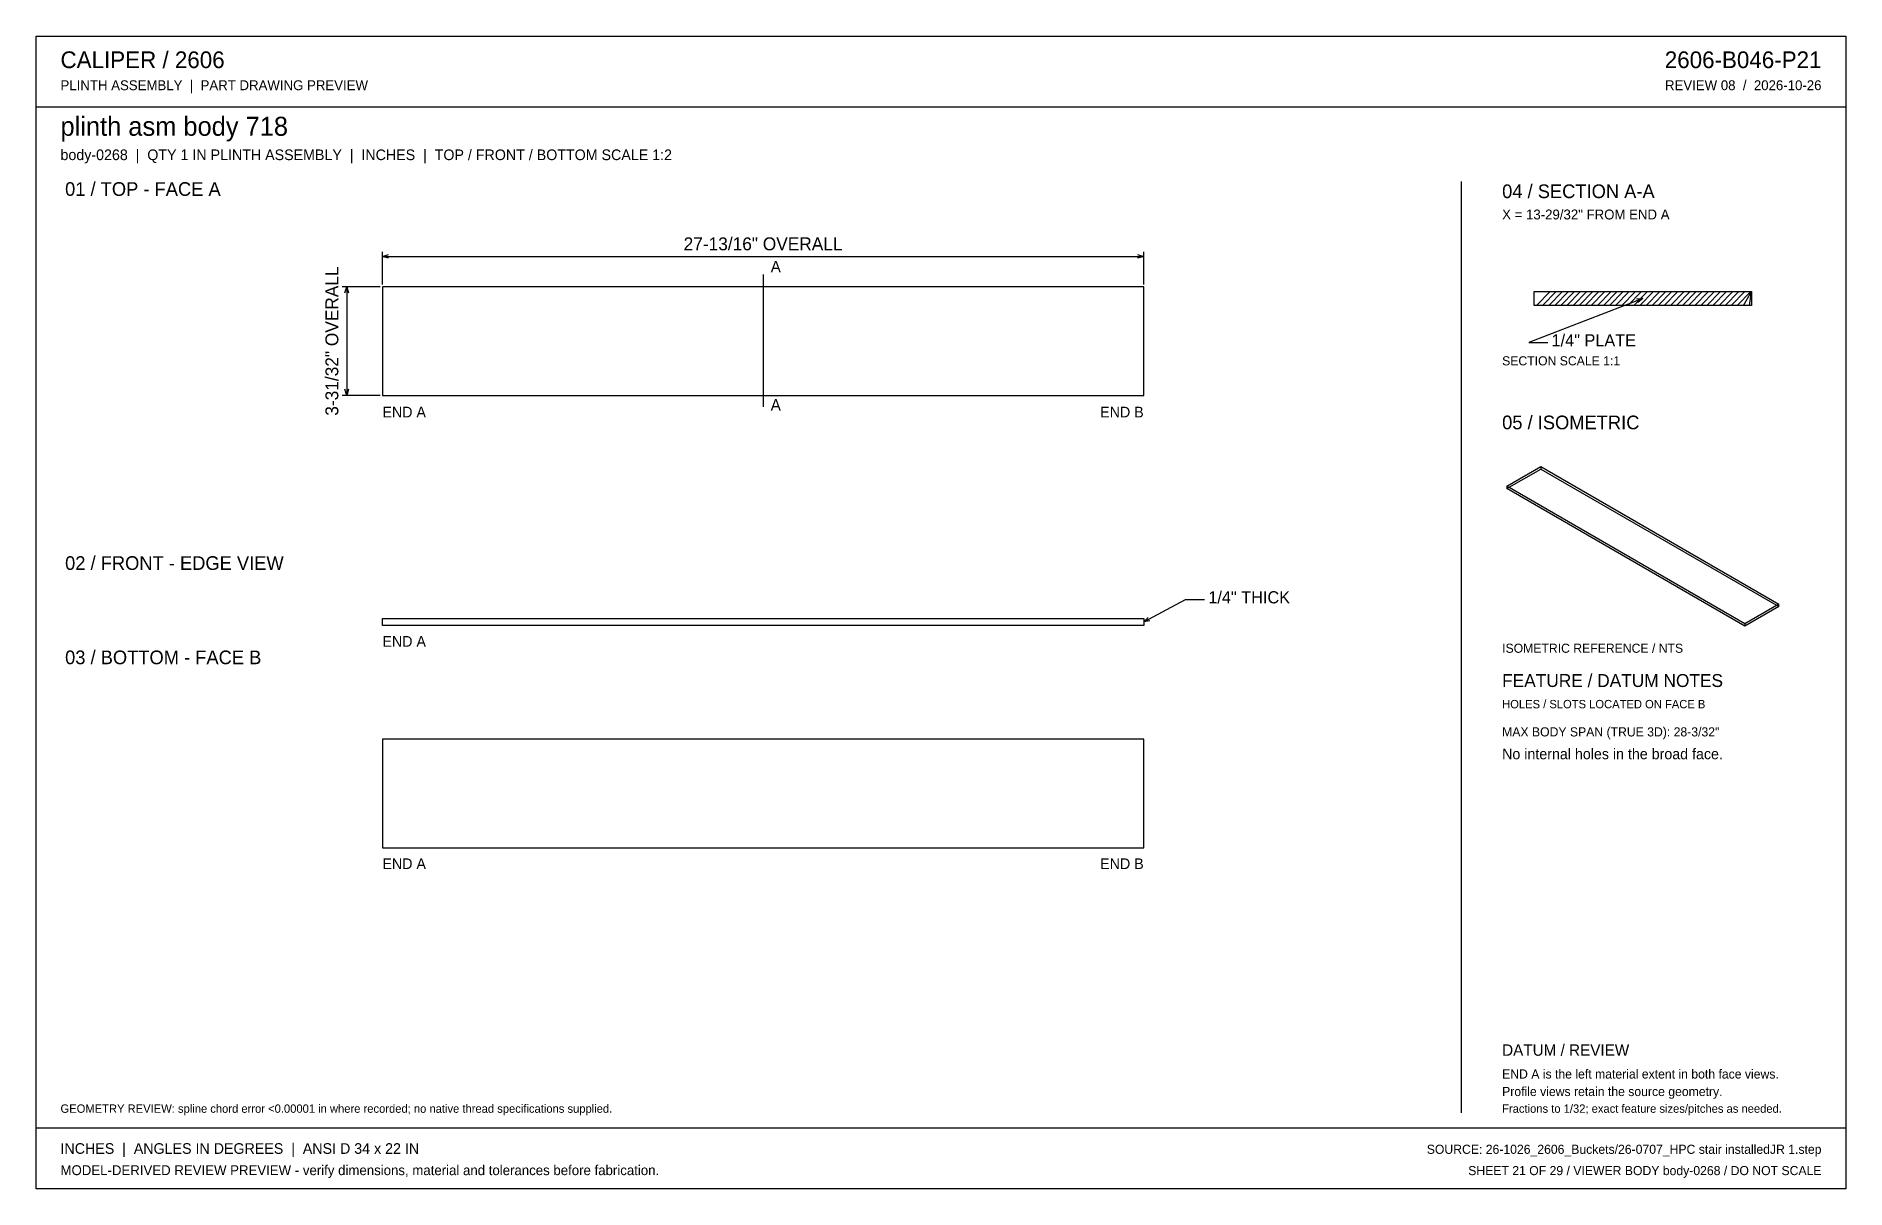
# Model space of a CAD drawing. Header units: inches. Extents: x 0.9 to 67.1, y 0.9 to 43.1.
import ezdxf
from ezdxf.enums import TextEntityAlignment as Align

# ---------------------------------------------------------------- set-up
doc = ezdxf.new("R2010")
doc.units = ezdxf.units.IN
doc.header["$MEASUREMENT"] = 0

msp = doc.modelspace()

# ---------------------------------------------------------------- linework, layer by layer
at = {"layer": 'ANNOTATION'}
for p, q in [((13.594, 33.983), (13.594, 35.177)), ((13.594, 35.011), (13.816, 35.08)), ((41.184, 35.08), (41.406, 35.011)), ((41.406, 33.983), (41.406, 35.177)), ((13.594, 35.011), (41.406, 35.011)), ((13.816, 34.941), (13.594, 35.011)), ((41.406, 35.011), (41.184, 34.941)), ((13.51, 33.9), (12.122, 33.9)), ((12.219, 33.677), (12.288, 33.9)), ((12.288, 33.9), (12.288, 29.934)), ((12.288, 33.9), (12.358, 33.677)), ((27.5, 34.344), (27.5, 29.517)), ((59.639, 33.472), (55.472, 31.861)), ((59.407, 33.457), (59.639, 33.472)), ((59.639, 33.472), (59.457, 33.327)), ((55.472, 31.861), (56.167, 31.861)), ((13.51, 29.934), (12.122, 29.934)), ((12.288, 29.934), (12.219, 30.156)), ((12.358, 30.156), (12.288, 29.934)), ((41.406, 21.653), (42.934, 22.472)), ((41.406, 21.653), (41.569, 21.819)), ((42.934, 22.472), (43.628, 22.472)), ((41.635, 21.697), (41.406, 21.653))]:
    msp.add_line(p, q, dxfattribs=at)
at = {"layer": 'OUTLINE'}
for p, q in [((0.944, 43.056), (67.056, 43.056)), ((0.944, 0.944), (0.944, 43.056)), ((67.056, 43.056), (67.056, 0.944)), ((0.944, 40.472), (67.056, 40.472)), ((53, 37.75), (53, 3.722)), ((41.406, 33.9), (13.594, 33.9)), ((13.594, 33.9), (13.594, 29.934)), ((41.406, 29.934), (41.406, 33.9)), ((55.673, 33.722), (63.605, 33.722)), ((55.673, 33.222), (55.673, 33.722)), ((55.756, 33.222), (56.256, 33.722)), ((55.979, 33.222), (56.479, 33.722)), ((56.201, 33.222), (56.701, 33.722)), ((56.423, 33.222), (56.923, 33.722)), ((56.645, 33.222), (57.145, 33.722)), ((56.867, 33.222), (57.367, 33.722)), ((57.09, 33.222), (57.59, 33.722)), ((57.312, 33.222), (57.812, 33.722)), ((57.534, 33.222), (58.034, 33.722)), ((57.756, 33.222), (58.256, 33.722)), ((57.979, 33.222), (58.479, 33.722)), ((58.201, 33.222), (58.701, 33.722)), ((58.423, 33.222), (58.923, 33.722)), ((58.645, 33.222), (59.145, 33.722)), ((58.867, 33.222), (59.367, 33.722)), ((59.09, 33.222), (59.59, 33.722)), ((59.312, 33.222), (59.812, 33.722)), ((59.534, 33.222), (60.034, 33.722)), ((59.756, 33.222), (60.256, 33.722)), ((59.979, 33.222), (60.479, 33.722)), ((60.201, 33.222), (60.701, 33.722)), ((60.423, 33.222), (60.923, 33.722)), ((60.645, 33.222), (61.145, 33.722)), ((60.867, 33.222), (61.367, 33.722)), ((61.09, 33.222), (61.59, 33.722)), ((61.312, 33.222), (61.812, 33.722)), ((61.534, 33.222), (62.034, 33.722)), ((61.756, 33.222), (62.256, 33.722)), ((61.979, 33.222), (62.479, 33.722)), ((62.201, 33.222), (62.701, 33.722)), ((62.423, 33.222), (62.923, 33.722)), ((62.645, 33.222), (63.145, 33.722)), ((62.867, 33.222), (63.367, 33.722)), ((63.09, 33.222), (63.59, 33.722)), ((63.312, 33.222), (63.605, 33.722)), ((63.534, 33.222), (63.605, 33.722)), ((63.605, 33.722), (63.605, 33.222)), ((63.605, 33.222), (55.673, 33.222)), ((13.594, 29.934), (41.406, 29.934)), ((54.667, 26.616), (55.908, 27.333)), ((54.667, 26.526), (55.908, 27.242)), ((55.908, 27.333), (55.908, 27.242)), ((55.908, 27.333), (64.611, 22.308)), ((55.908, 27.242), (64.611, 22.217)), ((63.37, 21.591), (54.667, 26.616)), ((54.667, 26.616), (54.667, 26.526)), ((63.37, 21.501), (54.667, 26.526)), ((64.611, 22.308), (63.37, 21.591)), ((64.611, 22.217), (63.37, 21.501)), ((64.611, 22.217), (64.611, 22.308)), ((13.594, 21.778), (41.406, 21.778)), ((13.594, 21.528), (13.594, 21.778)), ((41.406, 21.528), (13.594, 21.528)), ((41.406, 21.778), (41.406, 21.528)), ((63.37, 21.591), (63.37, 21.501)), ((41.406, 17.372), (13.594, 17.372)), ((13.594, 17.372), (13.594, 13.406)), ((41.406, 13.406), (41.406, 17.372)), ((13.594, 13.406), (41.406, 13.406)), ((0.944, 3.167), (67.056, 3.167)), ((67.056, 0.944), (0.944, 0.944))]:
    msp.add_line(p, q, dxfattribs=at)

# ---------------------------------------------------------------- texts
at = {"layer": 'ANNOTATION'}
for s, height, p in [('CALIPER / 2606', 0.61111, (1.833, 41.889)), ('PLINTH ASSEMBLY  |  PART DRAWING PREVIEW', 0.36111, (1.833, 41.083)), ('plinth asm body 718', 0.69444, (1.833, 39.417)), ('body-0268  |  QTY 1 IN PLINTH ASSEMBLY  |  INCHES  |  TOP / FRONT / BOTTOM SCALE 1:2', 0.38889, (1.833, 38.528)), ('01 / TOP - FACE A', 0.5, (2, 37.222)), ('04 / SECTION A-A', 0.5, (54.5, 37.139)), ('X = 13-29/32" FROM END A', 0.36111, (54.5, 36.361)), ('A', 0.417, (27.778, 34.427)), ('1/4" PLATE', 0.4444, (56.306, 31.722)), ('SECTION SCALE 1:1', 0.33333, (54.5, 31.028)), ('A', 0.417, (27.778, 29.378)), ('END A', 0.3889, (13.594, 29.128)), ('05 / ISOMETRIC', 0.5, (54.5, 28.694)), ('02 / FRONT - EDGE VIEW', 0.5, (2, 23.556)), ('1/4" THICK', 0.4444, (43.767, 22.333)), ('03 / BOTTOM - FACE B', 0.5, (2, 20.111)), ('END A', 0.3889, (13.594, 20.75)), ('ISOMETRIC REFERENCE / NTS', 0.33333, (54.5, 20.528)), ('FEATURE / DATUM NOTES', 0.47222, (54.5, 19.278)), ('HOLES / SLOTS LOCATED ON FACE B', 0.30556, (54.5, 18.5)), ('MAX BODY SPAN (TRUE 3D): 28-3/32"', 0.33333, (54.5, 17.472)), ('No internal holes in the broad face.', 0.38889, (54.5, 16.639)), ('END A', 0.3889, (13.594, 12.628)), ('DATUM / REVIEW', 0.41667, (54.5, 5.806)), ('END A is the left material extent in both face views.', 0.33333, (54.5, 4.972)), ('Profile views retain the source geometry.', 0.33333, (54.5, 4.333)), ('GEOMETRY REVIEW: spline chord error <0.00001 in where recorded; no native thread specifications supplied.', 0.305556, (1.833, 3.722)), ('Fractions to 1/32; exact feature sizes/pitches as needed.', 0.30556, (54.5, 3.722)), ('INCHES  |  ANGLES IN DEGREES  |  ANSI D 34 x 22 IN', 0.38889, (1.833, 2.222)), ('MODEL-DERIVED REVIEW PREVIEW - verify dimensions, material and tolerances before fabrication.', 0.36111, (1.833, 1.444))]:
    msp.add_text(s, height=height, dxfattribs=at).set_placement(p)
for s, height, p in [('2606-B046-P21', 0.61111, (66.167, 41.889)), ('REVIEW 08  /  2026-10-26', 0.36111, (66.167, 41.083)), ('END B', 0.3889, (41.406, 29.128)), ('END B', 0.3889, (41.406, 12.628)), ('SOURCE: 26-1026_2606_Buckets/26-0707_HPC stair installedJR 1.step', 0.33333, (66.167, 2.222)), ('SHEET 21 OF 29 / VIEWER BODY body-0268 / DO NOT SCALE', 0.33333, (66.167, 1.444))]:
    msp.add_text(s, height=height, dxfattribs=at).set_placement(p, align=Align.RIGHT)
msp.add_text('27-13/16" OVERALL', height=0.47222, dxfattribs=at).set_placement((27.5, 35.233), align=Align.CENTER)
msp.add_text('3-31/32" OVERALL', height=0.47222, rotation=90, dxfattribs=at).set_placement((11.983, 31.917), align=Align.CENTER)

doc.saveas('drawing.dxf')
